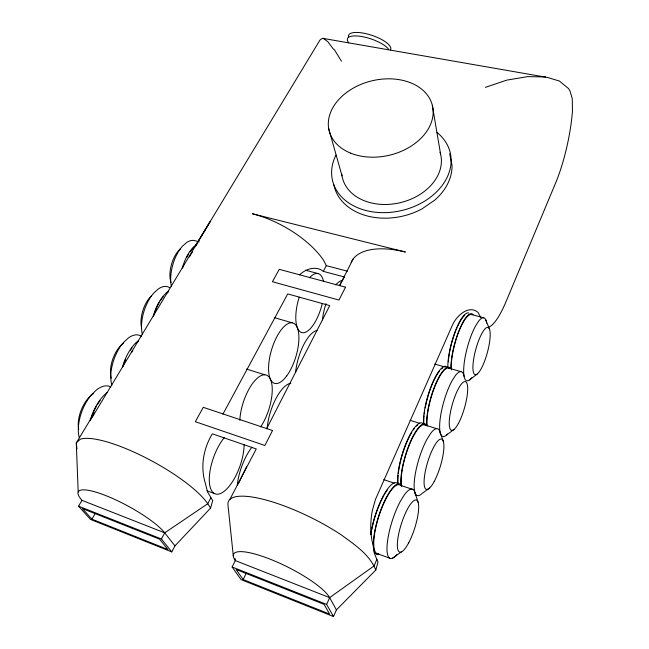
<?xml version="1.0" encoding="UTF-8"?>
<svg xmlns="http://www.w3.org/2000/svg" width="649" height="649" viewBox="0 0 649 649"><rect width="100%" height="100%" fill="white"/><g stroke="black" fill="none" stroke-linecap="round" stroke-linejoin="round"><path stroke-width="0.97" d="M235.125 558.562L235.303 560.574L232.123 566.991L241.055 579.598L333.505 616.55L336.409 609.898L375.812 570.025L377.986 562.026L374.319 553.313L373.045 544.892C369.906 533.559 370.23 521.699 372.396 510.236L375.544 499.243L452.637 324.638C456.588 316.014 468.716 304.316 478.062 312.461L480.584 317.166M174.962 545.866L164.708 532.837A50.525 11.147 28.5 0 0 105.763 495.585A50.525 11.147 28.5 0 0 81.977 500.338L78.561 506.179L90.471 519.411L171.774 551.91L174.962 545.866L210.617 508.037L212.694 500.566L207.461 491.82L205.417 483.546C200.176 466.956 203.348 448.516 212.337 433.816L256.258 448.946L229.795 499.503M339.597 285.592L353.21 258.878M376.866 559.365L374.043 565.936L329.643 597.632L326.634 604.414L333.505 616.55M238.297 483.829L246.588 466.761M243.156 579.557L236.066 569.481L324.078 604.365L329.635 614.084L243.156 579.557L246.36 572.986M92.166 417.348L209.927 221.958M266.585 428.811L329.741 305.606L287.718 293.908L222.956 414.103M210.852 497.767L207.729 503.746L164.708 532.837L161.414 538.986L171.774 551.91M299.651 274.827C305.598 268.921 316.185 265.417 323.291 271.355L326.293 265.644L323.616 260.363A67.683 30.933 29.2 0 0 252.429 213.781L405.422 252.023A71.852 34.6 25.1 0 0 351.141 262.342M339.735 285.146L344.473 276.839M91.931 519.168L82.439 508.589L159.622 539.181L167.953 549.525L91.931 519.168L95.281 513.343M94.365 413.015L76.29 442.886L78.196 492.039M210.016 221.861L195.244 246.239L319.998 40.003L322.448 38.291L547.513 77.466L559.373 81.028L568.402 88.442L569.879 90.609L572.256 98.607L572.45 111.052A63.286 14.327 -77.4 0 1 555.633 182.969L506.009 301.68A62.312 15.365 -75.9 0 1 488.543 327.218M194.951 246.612L197.572 243.245M469.576 379.916L477.169 374.075M446.358 435.187L454.081 429.395M429.622 488.007L421.769 493.735A34.916 9.07 -73.2 0 1 414.395 480.536A34.916 9.07 -73.2 0 1 426.993 439.227L430.514 433.597A34.916 9.07 -73.2 0 1 440.541 434.441M392.475 558.221L401.301 551.966M485.411 87.347L506.845 80.111L527.669 76.631L545.533 76.963M326.293 265.644L347.418 271.201M323.291 271.355L344.457 276.977M199.235 241.834L194.749 240.633A29.124 14.513 -74 0 0 186.644 242.491L182.418 246.231A29.124 14.513 -74 0 0 171.441 286.647M305.549 270.219L318.221 273.61M483.862 317.84L471.596 314.562A32.466 8.461 -74.8 0 0 458.543 332.418A32.466 8.461 -74.8 0 0 451.242 367.472L451.469 369.971M274.73 317.759L292.237 322.821M434.66 364.04L445.295 367.115M448.41 368.015L460.92 371.634M246.506 369.046L264.8 374.781M410.087 420.325L419.716 423.343M423.854 424.641L436.615 428.64M383.754 479.627L394.243 483.189M413.267 489.638L400.319 485.249A36.174 9.889 -72.1 0 0 378.732 516.693A36.174 9.889 -72.1 0 0 378.537 553.711M207.177 490.904L214.738 493.686M376.801 553.443L389.846 558.254M81.977 500.338L164.708 532.837M329.643 597.632L235.303 560.574A54.11 12.68 26.6 0 1 269.968 559.105A54.11 12.68 26.6 0 1 329.643 597.632L336.409 609.898M78.561 506.179L161.414 538.986M232.123 566.991L326.634 604.414M323.21 38.275L327.761 41.641L333.424 49.146L334.219 49.446L341.463 61.184M210.617 508.037L207.729 503.746A76.168 19.348 28.5 0 0 144.905 457.342A76.168 19.348 28.5 0 0 80.257 439.259L76.29 442.886L76.955 448.873M375.812 570.025C369.492 554.327 354.557 544.649 341.455 535.019A81.474 21.961 26.4 0 0 265.214 499.819A81.474 21.961 26.4 0 0 227.969 504.954L233.316 556.063M485.59 319.47L489.232 328.556A24.516 6.003 -74.8 0 1 481.144 368.802A24.516 6.003 -74.8 0 1 474.273 355.757A24.516 6.003 -74.8 0 1 489.232 328.556M440.209 432.648L443.494 441.953M414.898 492.404L418.118 502.367M328.678 128.502L342.015 175.847M449.692 153.829L450.528 157.983M450.698 158.81L452.02 165.414A60.097 45.057 -13.3 0 1 434.725 200.143L422.02 208.873A60.097 45.057 -13.3 0 1 333.894 184.892M432.331 105.308L440.59 154.162M398.275 483.619L398.007 482.069A34.705 9.484 -73 0 1 398.145 475.384M401.106 485.225L400.871 483.797A35.622 9.638 -73.1 0 1 410.184 442.269A35.622 9.638 -73.1 0 1 426.393 424.787L426.823 425.695L426.636 424.211A34.365 9.151 -74 0 1 435.779 383.664A34.365 9.151 -74 0 1 450.698 368.567M424.024 424.235L423.813 422.629A33.488 9.005 -73.9 0 1 424.057 415.879M427.269 426.028L426.969 423.61A33.529 8.924 -74 0 1 435.365 385.287A33.529 8.924 -74 0 1 449.838 368.656M348.773 42.826A22.228 7.342 18.5 0 1 361.128 36.433A22.228 7.342 18.5 0 1 388.532 49.154M348.578 37.074A22.22 7.407 18.5 0 1 370.457 34.868A22.22 7.407 18.5 0 1 390.471 49.957M437.02 132.477A60.471 45.138 -13.3 0 1 436.793 191.65A60.471 45.138 -13.3 0 1 360.382 208.791A60.471 45.138 -13.3 0 1 335.939 155.143M440.046 152.264A50.492 37.683 -13.3 0 1 399.167 202.926A50.492 37.683 -13.3 0 1 341.755 173.908M486.628 323.088A32.62 8.161 -74.8 0 0 478.751 320.987L475.717 325.636A32.62 8.161 -74.8 0 0 463.832 366.79A32.62 8.161 -74.8 0 0 471.782 377.686M450.933 368.024A33.286 8.672 -74.8 0 1 459.403 329.603A33.286 8.672 -74.8 0 1 473.113 314.676M447.842 367.131A33.245 8.753 -74.8 0 1 455.298 331.225A33.245 8.753 -74.8 0 1 468.748 312.964M322.431 319.916A30.933 11.447 -74.4 0 1 325.993 303.61M335.703 284.911A30.933 11.447 -74.4 0 1 342.688 280.4M448.305 361.858A32.434 8.542 -74.8 0 1 449.286 353.948M449.652 351.92A32.434 8.542 -74.8 0 1 451.315 344.465M451.558 343.54A32.434 8.542 -74.8 0 1 457.01 327.713M457.448 326.731A32.434 8.542 -74.8 0 1 459.695 322.22M460.141 321.425A32.434 8.542 -74.8 0 1 464.725 315.26M464.084 376.306A33.683 8.607 -74 0 0 455.338 375.641L452.069 380.752A33.683 8.607 -74 0 0 439.852 421.955A33.683 8.607 -74 0 0 447.534 434.051M424.259 413.989A33.488 9.005 -73.9 0 1 424.665 411.012M425.192 407.929A33.488 9.005 -73.9 0 1 432.485 383.648M432.842 382.821A33.488 9.005 -73.9 0 1 436.185 376.087M436.745 375.122A33.488 9.005 -73.9 0 1 439.527 371.033M441.434 368.948A33.488 9.005 -73.9 0 1 442.634 367.983M423.489 423.221A34.324 9.232 -73.9 0 1 432.072 383.973A34.324 9.232 -73.9 0 1 446.991 366.977M295.611 372.234A31.89 12.039 -73.2 0 1 317.012 330.487M370.693 534.679A37.034 10.222 -72.1 0 1 382.683 497.053A37.034 10.222 -72.1 0 1 397.391 483.318L397.902 484.138L397.659 482.71A35.573 9.727 -73 0 1 406.939 441.231A35.573 9.727 -73 0 1 423.237 423.797M415.441 495.073A36.352 9.54 -72.2 0 0 404.132 495.171L400.336 501.369A36.352 9.54 -72.2 0 0 387.096 545.525A36.352 9.54 -72.2 0 0 396.839 554.579M379.284 554.311A37.074 10.141 -72.1 0 1 377.994 518.186A37.074 10.141 -72.1 0 1 400.611 484.414L401.739 486.255L401.228 483.156A34.754 9.402 -73.1 0 1 409.754 443.948A34.754 9.402 -73.1 0 1 425.444 425.022M371.058 534.257A36.125 9.978 -72.1 0 1 371.488 531.458M371.812 529.641A36.125 9.978 -72.1 0 1 373.435 522.404M373.678 521.488A36.125 9.978 -72.1 0 1 383.786 495.649M384.265 494.798A36.125 9.978 -72.1 0 1 387.664 489.533M237.266 485.233A34.3 13.264 -70.5 0 1 251.893 447.218M398.332 473.486A34.705 9.484 -73 0 1 410.33 434.879M410.776 434.059A34.705 9.484 -73 0 1 411.807 432.291M413.364 429.889A34.705 9.484 -73 0 1 414.37 428.502M416.447 426.117A34.705 9.484 -73 0 1 417.753 424.965M267.161 428.551A33.002 12.647 -71.9 0 1 290.793 383.243M239.822 420.357A32.653 13.256 -71.7 0 1 255.252 380.192A32.653 13.256 -71.7 0 1 272.02 385.441A32.653 13.256 -71.7 0 1 260.671 426.888M309.411 277.821A30.617 12.015 -74.4 0 1 323.543 281.536M322.253 303.651A30.617 12.015 -74.4 0 1 301.712 332.572A30.617 12.015 -74.4 0 1 299.238 297.12M153.196 316.258A30.868 15.398 -72.3 0 1 168.286 291.312M141.644 328.199A22.439 11.479 -72.2 0 1 151.379 295.887M153.862 315.349A30.114 15.024 -72.3 0 1 159.256 302.596M160.287 300.901A30.114 15.024 -72.3 0 1 163.248 296.812M166.809 293.145A30.114 15.024 -72.3 0 1 168.302 291.977M142.431 334.633A29.992 15.219 -72.2 0 1 153.724 293.113L158.202 289.032A29.992 15.219 -72.2 0 1 169.649 287.645M78.724 429.314A24.062 12.55 -68.1 0 1 93.464 393.635M79.34 437.775A32.15 16.639 -68.2 0 1 91.566 394.673L96.636 389.798A32.15 16.639 -68.2 0 1 110.792 386.974M244.105 444.735A33.918 13.897 -70.2 0 1 227.312 488.397A33.918 13.897 -70.2 0 1 209.343 481.672A33.918 13.897 -70.2 0 1 224.457 437.385M90.162 420.495A33.099 16.842 -68.4 0 1 106.98 392.686M90.876 419.57A32.288 16.436 -68.4 0 1 93.099 413.21M93.464 412.326A32.288 16.436 -68.4 0 1 96.417 406.347M97.35 404.741A32.288 16.436 -68.4 0 1 100.181 400.53M111.863 385.206A30.99 15.925 -70.3 0 1 123.48 342.526L128.242 338.064A30.99 15.925 -70.3 0 1 141.417 336.312M122.539 366.953A31.898 16.12 -70.4 0 1 138.456 340.628M131.715 352.302A31.931 16.071 -70.4 0 1 132.777 350.614M111.255 378.262A23.186 12.015 -70.2 0 1 123.48 343.118M123.213 366.093A31.12 15.73 -70.4 0 1 125.695 359.1M130.425 350.233A31.12 15.73 -70.4 0 1 132.063 347.905M135.755 343.662A31.12 15.73 -70.4 0 1 138.488 341.301M170.938 282.347A21.798 10.952 -73.9 0 1 180.552 248.729M182.264 268.191A29.976 14.684 -74 0 1 196.59 244.503M182.896 267.331A29.246 14.327 -74 0 1 183.789 264.524M186.75 257.475A29.246 14.327 -74 0 1 188.51 254.303M190.125 251.828A29.246 14.327 -74 0 1 196.598 245.168M189.443 256.972A30.008 14.635 -74 0 1 190.344 255.333M190.806 254.554A30.008 14.635 -74 0 1 192.469 252.015M272.523 430.514L264.897 445.49L195.333 421.704L203.259 407.321L272.523 430.514M345.511 287.183L338.956 300.049L272.426 281.739L279.265 269.327L345.511 287.183M350.703 153.164A53.137 38.21 -13.6 0 0 432.964 115.417A53.137 38.21 -13.6 0 0 358.54 85.433A53.137 38.21 -13.6 0 0 350.703 153.164M458.372 423.505A25.319 6.336 -74.1 0 0 466.509 382.512A25.319 6.336 -74.1 0 0 450.503 411.953A25.319 6.336 -74.1 0 0 458.372 423.505M408.659 542.872A27.331 7.017 -72.3 0 0 416.909 500.33A27.331 7.017 -72.3 0 0 398.478 534.963A27.331 7.017 -72.3 0 0 408.659 542.872M434.246 481.428A26.252 6.668 -73.2 0 0 442.448 439.673A26.252 6.668 -73.2 0 0 425.282 471.58A26.252 6.668 -73.2 0 0 434.246 481.428M286.623 376.039A31.558 12.631 -73.1 0 0 295.19 324.37A31.558 12.631 -73.1 0 0 269.384 359.124A31.558 12.631 -73.1 0 0 286.623 376.039"/></g></svg>
